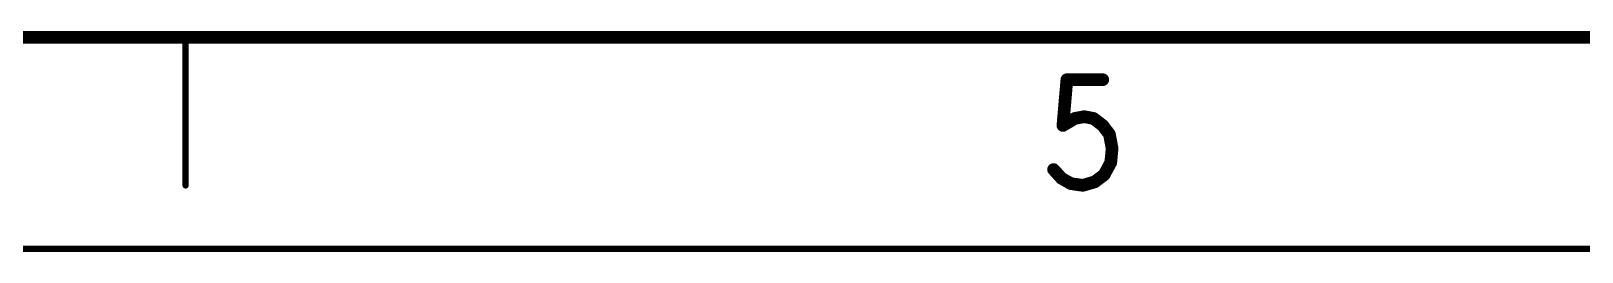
# Model space of a CAD drawing. Extents: x -14.2 to 19.9, y -5.2 to 16.9.
# Drawn here: x -1.766 to 1.907, y -5.155 to -4.632 of the extents above; entities that cross this region are included whole.
import ezdxf

# ---------------------------------------------------------------- set-up
doc = ezdxf.new("R2010")
doc.units = 0
doc.layers.get('0').update_dxf_attribs({"linetype": 'CONTINUOUS'})
doc.layers.add('FAB', color=2, linetype='CONTINUOUS')

# ---------------------------------------------------------------- blocks, each defined once
blk = doc.blocks.new('ROUND_105')
at = {"const_width": 0.0075}
blk.add_lwpolyline([(-0.00375, 0, 1), (0.00375, 0, 1)], format="xyb", close=True, dxfattribs=at)
blk = doc.blocks.new('ROUND_138')
at = {"const_width": 0.015}
blk.add_lwpolyline([(-0.0075, 0, 1), (0.0075, 0, 1)], format="xyb", close=True, dxfattribs=at)

msp = doc.modelspace()

# ---------------------------------------------------------------- linework, layer by layer
at = {"layer": 'FAB'}
for points, const_width in [([(-13.1499, -4.6472), (18.8501, -4.6472)], 0.03), ([(-1.3999, -4.6472), (-1.3999, -4.9973)], 0.015), ([(0.6779, -4.8556), (0.6873, -4.7473)], 0.03), ([(0.6873, -4.7473), (0.7723, -4.7473)], 0.03), ([(0.7062, -4.8389), (0.6779, -4.8556)], 0.03), ([(0.7283, -4.8348), (0.7062, -4.8389)], 0.03), ([(0.7503, -4.8389), (0.7283, -4.8348)], 0.03), ([(0.7723, -4.8556), (0.7503, -4.8389)], 0.03), ([(0.7881, -4.8764), (0.7723, -4.8556)], 0.03), ([(0.7944, -4.9098), (0.7881, -4.8764)], 0.03), ([(0.7913, -4.9431), (0.7944, -4.9098)], 0.03), ([(0.6558, -4.9598), (0.6747, -4.9806)], 0.03), ([(0.7535, -4.9889), (0.7755, -4.9723)], 0.03), ([(0.7755, -4.9723), (0.7913, -4.9431)], 0.03), ([(0.6747, -4.9806), (0.6967, -4.9931)], 0.03), ([(0.6967, -4.9931), (0.7251, -4.9973)], 0.03), ([(0.7251, -4.9973), (0.7535, -4.9889)], 0.03), ([(19.8501, -5.1472), (-14.1499, -5.1472)], 0.015)]:
    msp.add_lwpolyline(points, dxfattribs=dict(at, const_width=const_width))

# ---------------------------------------------------------------- block references
for name, p in [('ROUND_105', (-1.3999, -4.6472)), ('ROUND_138', (0.6873, -4.7473)), ('ROUND_138', (0.6873, -4.7473)), ('ROUND_138', (0.7723, -4.7473)), ('ROUND_138', (0.6779, -4.8556)), ('ROUND_138', (0.6779, -4.8556)), ('ROUND_138', (0.7062, -4.8389)), ('ROUND_138', (0.7062, -4.8389)), ('ROUND_138', (0.7283, -4.8348)), ('ROUND_138', (0.7283, -4.8348)), ('ROUND_138', (0.7503, -4.8389)), ('ROUND_138', (0.7503, -4.8389)), ('ROUND_138', (0.7723, -4.8556)), ('ROUND_138', (0.7723, -4.8556)), ('ROUND_138', (0.7881, -4.8764)), ('ROUND_138', (0.7881, -4.8764)), ('ROUND_138', (0.7944, -4.9098)), ('ROUND_138', (0.7944, -4.9098)), ('ROUND_138', (0.6558, -4.9598)), ('ROUND_138', (0.7755, -4.9723)), ('ROUND_138', (0.7755, -4.9723)), ('ROUND_138', (0.7913, -4.9431)), ('ROUND_138', (0.7913, -4.9431)), ('ROUND_105', (-1.3999, -4.9973)), ('ROUND_138', (0.6747, -4.9806)), ('ROUND_138', (0.6747, -4.9806)), ('ROUND_138', (0.6967, -4.9931)), ('ROUND_138', (0.6967, -4.9931)), ('ROUND_138', (0.7251, -4.9973)), ('ROUND_138', (0.7251, -4.9973)), ('ROUND_138', (0.7535, -4.9889)), ('ROUND_138', (0.7535, -4.9889))]:
    msp.add_blockref(name, p, dxfattribs=at)

doc.saveas('drawing.dxf')
